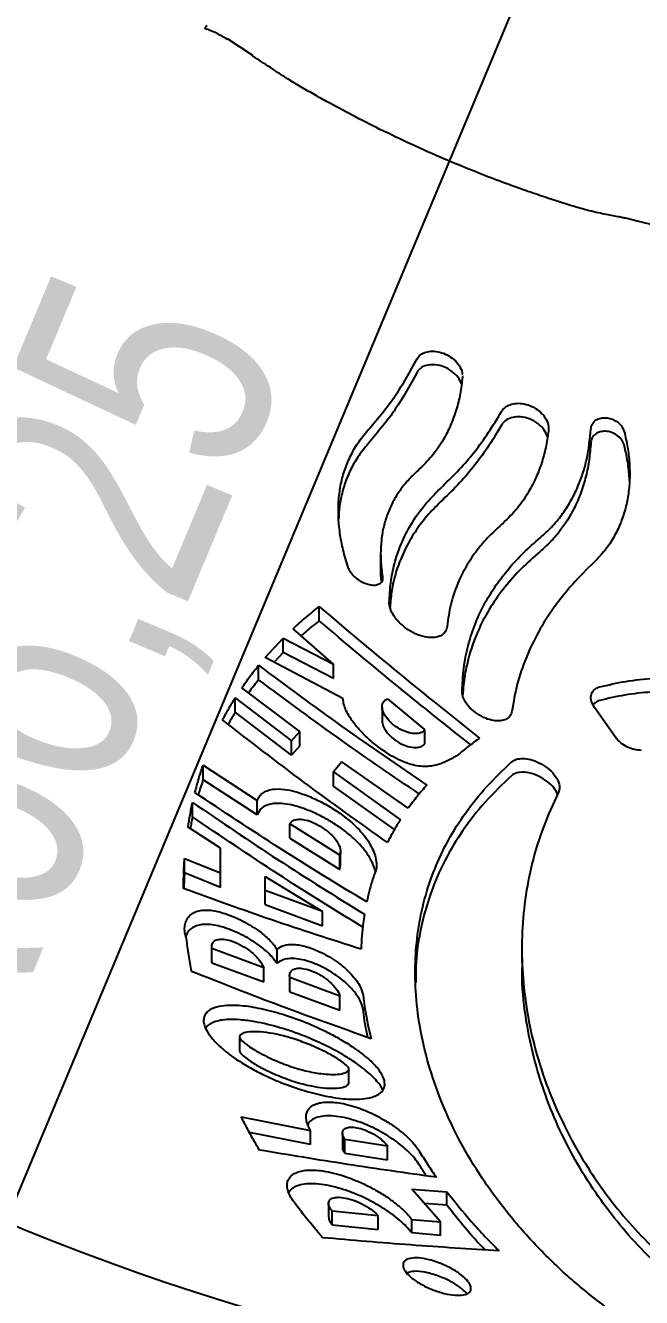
# Model space of a CAD drawing. Header units: millimetres. Extents: x 8 to 862, y 8 to 585.
# Drawn here: x 726.32 to 734.89, y 535.76 to 553.46 of the extents above; entities that cross this region are included whole.
import ezdxf

# ---------------------------------------------------------------- set-up
doc = ezdxf.new("R2010")
doc.units = ezdxf.units.MM
doc.layers.add('DIMENSIONS', color=2, linetype='Continuous')
doc.layers.add('OUTLINE', color=7, linetype='Continuous', lineweight=25)
doc.styles.add('SLDTEXTSTYLE0', font='TXT', dxfattribs={"width": 0.75})
doc.dimstyles.new('SLDDIMSTYLE9', dxfattribs={"dimtxt": 3.5, "dimasz": 2, "dimexe": 0, "dimexo": 0.0625, "dimgap": 0.875, "dimtad": 1, "dimrnd": 1e-09, "dimzin": 12, "dimdsep": 46, "dimtxsty": 'SLDTEXTSTYLE0', "dimsah": 1, "dimcen": 0, "dimadec": 0, "dimazin": 3, "dimtfac": 1, "dimtofl": 0, "dimtmove": 0, "dimatfit": 3, "dimfxl": 0, "dimfrac": 2, "dimtolj": 1, "dimtzin": 12, "dimarcsym": 0})

# ---------------------------------------------------------------- blocks, each defined once
blk = doc.blocks.new('_D_91')
at = {"layer": 'DIMENSIONS'}
blk.add_line((713.624, 507.081), (739.166, 568.209), dxfattribs=at)
blk.add_solid([(713.624, 507.081), (714.856, 508.733), (713.934, 509.119)], dxfattribs=at)
at = {"layer": 'DIMENSIONS', "insert": (722.421, 539.794), "char_height": 3.5, "attachment_point": 1, "rotation": 67.3225, "style": 'SLDTEXTSTYLE0'}
blk.add_mtext('R66,25', dxfattribs=at)

msp = doc.modelspace()

# ---------------------------------------------------------------- linework, layer by layer
at = {"layer": 'OUTLINE'}
for p, q in [((729.48172, 553.04439), (729.1265, 553.27728)), ((732.39626, 548.58695), (732.3974, 548.56856)), ((731.25896, 546.1126), (731.25896, 545.91761)), ((730.40291, 545.17942), (730.40291, 545.37732)), ((729.6532, 544.66876), (729.90225, 544.93553)), ((729.90225, 544.93553), (730.60289, 544.57333)), ((729.90225, 544.73554), (729.90225, 544.93553)), ((730.60289, 544.57333), (730.03933, 545.06728)), ((729.90225, 544.73554), (729.77845, 544.60245)), ((730.60289, 544.3757), (729.90225, 544.73554)), ((729.56101, 544.35779), (729.56101, 544.55907)), ((730.73445, 544.09633), (729.6532, 544.66876)), ((730.60289, 544.3757), (730.60289, 544.57333)), ((730.13306, 543.64026), (729.32557, 544.24364)), ((729.23627, 544.10733), (730.0171, 543.50984)), ((729.23627, 543.90505), (729.23627, 544.10733)), ((731.35396, 544.09251), (731.87506, 543.6622)), ((730.0171, 543.31033), (729.23627, 543.90505)), ((731.27805, 543.9837), (731.27805, 543.78797)), ((734.52433, 543.56262), (734.23586, 543.97025)), ((730.0171, 543.50984), (730.13306, 543.64026)), ((730.0171, 543.31033), (730.0171, 543.50984)), ((730.13306, 543.44106), (730.13306, 543.64026)), ((731.87506, 543.46822), (731.87506, 543.6622)), ((730.13306, 543.44106), (730.0171, 543.31033)), ((728.78864, 543.17051), (729.54236, 542.67947)), ((728.78864, 542.96763), (728.78864, 543.17051)), ((730.71785, 543.21794), (730.60289, 543.07613)), ((731.64395, 542.57311), (730.71785, 543.21794)), ((729.54236, 542.47917), (728.78864, 542.96763)), ((730.60289, 543.07613), (731.5342, 542.41099)), ((730.60289, 542.87853), (730.60289, 543.07613)), ((731.45185, 542.27476), (730.60289, 542.87853)), ((728.64229, 542.44854), (728.64229, 542.65112)), ((729.54236, 542.47917), (729.54236, 542.67947)), ((729.03199, 542.01261), (728.57818, 542.3081)), ((730.69013, 541.91607), (729.99429, 542.35282)), ((729.99429, 542.15402), (729.99429, 542.35282)), ((729.99429, 542.15402), (730.69013, 541.7194)), ((729.03199, 541.66966), (729.03199, 542.01261)), ((730.69013, 541.7194), (730.69013, 541.91607)), ((730.70132, 541.77199), (730.70132, 541.96989)), ((728.53007, 541.87264), (729.03199, 541.66966)), ((728.53007, 541.67107), (728.53007, 541.87264)), ((730.69013, 541.7194), (730.69879, 541.77211)), ((729.03199, 541.46949), (728.53007, 541.67107)), ((729.03199, 541.46949), (729.03199, 541.66966)), ((729.6532, 541.42751), (729.6532, 541.61898)), ((729.6532, 541.61898), (730.45066, 541.13159)), ((730.45066, 541.13159), (729.6532, 541.42751)), ((729.6532, 541.22901), (729.6532, 541.42751)), ((729.6532, 541.22901), (730.45066, 540.93518)), ((730.45066, 540.93518), (730.45066, 541.13159)), ((728.907, 540.64194), (728.907, 540.44436)), ((728.90928, 540.41992), (728.90928, 540.6184)), ((729.63247, 540.35053), (728.90928, 540.6184)), ((729.81754, 540.40846), (729.81754, 540.60536)), ((733.22392, 540.61282), (733.22392, 540.4224)), ((728.90884, 540.44437), (728.90928, 540.41992)), ((728.90928, 540.41992), (729.63247, 540.15375)), ((729.63247, 540.15375), (729.63247, 540.35053)), ((729.99096, 540.24056), (729.99096, 540.04478)), ((729.99429, 540.01655), (729.99429, 540.21248)), ((730.69013, 539.95647), (729.99429, 540.21248)), ((729.99429, 540.01655), (730.69013, 539.76211)), ((730.69013, 539.76211), (730.69013, 539.95647)), ((729.29406, 539.38785), (729.29406, 539.19255)), ((730.81695, 538.74833), (730.81695, 538.94118)), ((729.31853, 538.2752), (730.28495, 538.08361)), ((730.28495, 537.89211), (729.43227, 538.06001)), ((730.28495, 537.89211), (730.28495, 538.08361)), ((730.72678, 538.04763), (730.72678, 537.85703)), ((730.76033, 537.77008), (730.76033, 537.96086)), ((731.35396, 537.86784), (730.76033, 537.96086)), ((731.35396, 537.67787), (731.35396, 537.86784)), ((730.76033, 537.77008), (731.35396, 537.67787)), ((731.69353, 537.26992), (732.18076, 537.23415)), ((732.09088, 536.81281), (731.69353, 537.26992)), ((732.18076, 537.0461), (732.18076, 537.23415)), ((730.53425, 537.07078), (730.53425, 536.88114)), ((730.58586, 536.7743), (730.58586, 536.96329)), ((731.22436, 536.89804), (730.58586, 536.96329)), ((732.18076, 537.0461), (731.86847, 537.06867)), ((730.58586, 536.7743), (731.22436, 536.70966)), ((731.22436, 536.70966), (731.22436, 536.89804)), ((731.69353, 536.8477), (732.09088, 536.81281)), ((731.69353, 536.65979), (731.69353, 536.8477)), ((732.09088, 536.62532), (732.09088, 536.81281)), ((732.09088, 536.62532), (731.69353, 536.65979))]:
    msp.add_line(p, q, dxfattribs=at)
for radius, start, end in [(40.67122, 180, 0), (34.01882, 180.168424, 359.831576), (36.55, 225, 315)]:
    msp.add_arc((739.16604, 568.20876), radius, start, end, dxfattribs=at)
for points, knots in [([(728.84167, 553.46403), (728.84052, 553.46238), (728.83915, 553.46042), (728.81253, 553.42241), (728.80832, 553.4164)], [0, 0, 0, 0, 0.841884152, 1, 1, 1, 1]), ([(729.12557, 553.26926), (729.07649, 553.2996), (728.98092, 553.35868), (728.86689, 553.40047), (728.8114, 553.4208)], [0, 0, 0, 0, 0.51347574, 1, 1, 1, 1]), ([(734.67292, 550.77856), (734.6543, 550.7829), (734.61916, 550.79109), (734.5437, 550.80471), (734.4544, 550.82102), (734.34948, 550.84189), (734.22912, 550.86891), (734.07481, 550.90793), (733.87916, 550.96454), (733.6506, 551.03827), (733.40232, 551.12106), (733.08081, 551.23406), (732.67895, 551.38469), (732.20965, 551.57566), (731.74458, 551.78052), (731.3116, 551.98551), (730.91959, 552.18337), (730.6045, 552.35141), (730.3571, 552.48902), (730.15922, 552.60175), (729.99023, 552.7051), (729.84611, 552.79734), (729.71926, 552.88054), (729.59508, 552.96275), (729.51783, 553.01262), (729.4778, 553.03846)], [0, 0, 0, 0, 0.03444706, 0.06499185, 0.09224233, 0.11701927, 0.14037463, 0.16351277, 0.19772415, 0.23582528, 0.27700386, 0.32119062, 0.39668929, 0.47957369, 0.56039359, 0.63668302, 0.70584951, 0.7679125, 0.80535175, 0.83992551, 0.87485643, 0.90281907, 0.93284342, 0.96520101, 1, 1, 1, 1]), ([(735.2741, 550.64299), (735.11899, 550.6729), (734.91608, 550.71203), (734.71774, 550.76951), (734.67101, 550.78305)], [0, 0, 0, 0, 0.76439376, 1, 1, 1, 1]), ([(731.09999, 547.85218), (731.22445, 547.99969), (731.47449, 548.29602), (731.66925, 548.64837), (731.76706, 548.82532)], [0, 0, 0, 0, 0.49778849, 1, 1, 1, 1]), ([(731.76706, 548.82532), (731.78121, 548.84568), (731.80954, 548.88643), (731.88698, 548.92255), (731.98025, 548.9347), (732.0832, 548.9209), (732.18724, 548.88136), (732.2837, 548.8165), (732.35764, 548.73041), (732.39345, 548.65604), (732.39473, 548.61572), (732.39497, 548.60794)], [0, 0, 0, 0, 0.11179384, 0.22368696, 0.33396703, 0.44639655, 0.56485695, 0.6916649, 0.82676121, 0.96655889, 1, 1, 1, 1]), ([(731.76706, 548.63731), (731.67015, 548.46135), (731.47549, 548.10793), (731.22551, 547.8101), (731.09999, 547.66055)], [0, 0, 0, 0, 0.49785655, 1, 1, 1, 1]), ([(732.38439, 548.47562), (732.37033, 548.50634), (732.34132, 548.56974), (732.25369, 548.65326), (732.14301, 548.71534), (732.02365, 548.74555), (731.91527, 548.74242), (731.8302, 548.71091), (731.78579, 548.67047), (731.77049, 548.64339), (731.76706, 548.63731)], [0, 0, 0, 0, 0.1416325, 0.29230874, 0.44359724, 0.58773754, 0.72112652, 0.84539029, 0.96528104, 1, 1, 1, 1]), ([(732.3974, 548.56856), (732.38821, 548.49122), (732.36985, 548.33653), (732.31363, 548.11248), (732.23521, 547.89673), (732.12437, 547.67928), (731.97832, 547.46475), (731.84659, 547.3367), (731.78032, 547.27228)], [0, 0, 0, 0, 0.15306056, 0.30610712, 0.46315547, 0.62018682, 0.80894341, 1, 1, 1, 1]), ([(732.94029, 548.09079), (732.95691, 548.11303), (732.99016, 548.15755), (733.07608, 548.19718), (733.17694, 548.21024), (733.28514, 548.19505), (733.39193, 548.1525), (733.48877, 548.08315), (733.56283, 547.99071), (733.59865, 547.89721), (733.59658, 547.84027), (733.59579, 547.81851)], [0, 0, 0, 0, 0.10762439, 0.21538348, 0.32050711, 0.4262014, 0.53682568, 0.65549493, 0.78314741, 0.91713008, 1, 1, 1, 1]), ([(732.12407, 547.05459), (732.20159, 547.12936), (732.35662, 547.27891), (732.56833, 547.52991), (732.76562, 547.79835), (732.88207, 547.99331), (732.94029, 548.09079)], [0, 0, 0, 0, 0.24832453, 0.49665268, 0.74832351, 1, 1, 1, 1]), ([(733.58234, 547.74019), (733.56895, 547.77197), (733.54053, 547.8394), (733.45012, 547.92768), (733.33392, 547.99242), (733.20936, 548.02125), (733.09674, 548.01457), (733.00719, 547.97866), (732.96052, 547.93545), (732.9435, 547.90757), (732.94029, 547.90231)], [0, 0, 0, 0, 0.139293858, 0.29552486, 0.449669678, 0.593783968, 0.725971174, 0.849975269, 0.971701158, 1, 1, 1, 1]), ([(734.18381, 547.84703), (734.18762, 547.86915), (734.19525, 547.91346), (734.24041, 547.96659), (734.30341, 547.99866), (734.37546, 548.00839), (734.44947, 547.99824), (734.52161, 547.96928), (734.58563, 547.9221), (734.62944, 547.86664), (734.64294, 547.82738), (734.64846, 547.81136)], [0, 0, 0, 0, 0.1213886, 0.24312501, 0.35566132, 0.4599727, 0.56363081, 0.67198929, 0.78831923, 0.9136301, 1, 1, 1, 1]), ([(730.80607, 545.92342), (730.78179, 546.0039), (730.73323, 546.16486), (730.68883, 546.40392), (730.66731, 546.63955), (730.67204, 546.86777), (730.70281, 547.08499), (730.75936, 547.29259), (730.84383, 547.49045), (730.95473, 547.67959), (731.05133, 547.79438), (731.09999, 547.85218)], [0, 0, 0, 0, 0.10907628, 0.21814619, 0.33022439, 0.44229891, 0.55145096, 0.6606008, 0.77318977, 0.88577697, 1, 1, 1, 1]), ([(732.94029, 547.90231), (732.88285, 547.806), (732.76798, 547.61339), (732.57193, 547.34531), (732.35966, 547.0922), (732.2026, 546.9401), (732.12407, 546.86405)], [0, 0, 0, 0, 0.24837575, 0.496743531, 0.748373381, 1, 1, 1, 1]), ([(733.59579, 547.81851), (733.58416, 547.7414), (733.56089, 547.5872), (733.49825, 547.3639), (733.41405, 547.1487), (733.29738, 546.9307), (733.14516, 546.71446), (733.00899, 546.58454), (732.94048, 546.51917)], [0, 0, 0, 0, 0.15247206, 0.30493381, 0.46136269, 0.61777896, 0.80770423, 1, 1, 1, 1]), ([(733.47759, 546.33254), (733.53249, 546.38179), (733.64231, 546.4803), (733.78343, 546.65194), (733.906, 546.83988), (734.03188, 547.09524), (734.14172, 547.42784), (734.16969, 547.7064), (734.18381, 547.84703)], [0, 0, 0, 0, 0.12959454, 0.25920099, 0.39303565, 0.52688477, 0.76113369, 1, 1, 1, 1]), ([(734.64846, 547.62176), (734.6388, 547.64696), (734.61949, 547.69738), (734.55538, 547.76034), (734.47555, 547.8031), (734.39089, 547.82023), (734.31456, 547.81283), (734.25296, 547.78521), (734.20857, 547.74159), (734.1879, 547.69642), (734.18479, 547.66686), (734.18381, 547.65753)], [0, 0, 0, 0, 0.13506485, 0.27026453, 0.40079974, 0.52128876, 0.63141457, 0.73517325, 0.83852238, 0.94904928, 1, 1, 1, 1]), ([(734.64846, 547.81136), (734.66519, 547.74006), (734.69866, 547.59747), (734.72318, 547.37976), (734.72799, 547.16347), (734.71005, 546.95096), (734.66971, 546.74665), (734.60664, 546.54971), (734.51834, 546.3619), (734.39799, 546.17094), (734.28934, 546.05783), (734.22954, 545.99558)], [0, 0, 0, 0, 0.10633393, 0.21266078, 0.32185211, 0.43103285, 0.53749779, 0.6439492, 0.75439172, 0.86482044, 1, 1, 1, 1]), ([(731.09999, 547.66055), (731.05474, 547.6068), (730.96426, 547.49929), (730.85669, 547.32127), (730.77089, 547.13073), (730.71195, 546.92861), (730.67976, 546.75143), (730.67633, 546.63977), (730.67512, 546.60042)], [0, 0, 0, 0, 0.17846891, 0.35694, 0.54067313, 0.72440641, 0.90286188, 1, 1, 1, 1]), ([(734.18381, 547.65753), (734.1774, 547.57794), (734.16459, 547.41875), (734.11757, 547.18582), (734.04867, 546.95949), (733.93585, 546.69756), (733.79146, 546.46882), (733.62417, 546.2739), (733.52645, 546.18681), (733.47759, 546.14327)], [0, 0, 0, 0, 0.13474197, 0.26947454, 0.4076789, 0.5458671, 0.77019239, 0.88509842, 1, 1, 1, 1]), ([(734.72152, 547.13285), (734.71692, 547.20837), (734.70704, 547.37079), (734.66887, 547.53429), (734.64846, 547.62176)], [0, 0, 0, 0, 0.46496397, 1, 1, 1, 1]), ([(731.78032, 547.27228), (731.73372, 547.22834), (731.6405, 547.14045), (731.52411, 546.99328), (731.42639, 546.8346), (731.35079, 546.66549), (731.29762, 546.48874), (731.26569, 546.30398), (731.25555, 546.11014), (731.26435, 545.93951), (731.27967, 545.83386), (731.28504, 545.79681)], [0, 0, 0, 0, 0.11533581, 0.23067007, 0.34938663, 0.46810608, 0.5834367, 0.69877138, 0.81735978, 0.93595162, 1, 1, 1, 1]), ([(731.37864, 545.43299), (731.38349, 545.5255), (731.3932, 545.7105), (731.44804, 545.97795), (731.53394, 546.23641), (731.66687, 546.50725), (731.85397, 546.78523), (732.03367, 546.96443), (732.12407, 547.05459)], [0, 0, 0, 0, 0.14851298, 0.29702133, 0.44986605, 0.60270991, 0.80012354, 1, 1, 1, 1]), ([(732.12407, 546.86405), (732.05593, 546.79723), (731.91965, 546.66359), (731.75048, 546.44298), (731.60889, 546.20688), (731.49057, 545.92934), (731.41118, 545.65179), (731.39702, 545.45003), (731.39145, 545.37059)], [0, 0, 0, 0, 0.16011446, 0.32022623, 0.48500049, 0.64977223, 0.86211267, 1, 1, 1, 1]), ([(732.94048, 546.51917), (732.87447, 546.45826), (732.74247, 546.33644), (732.576, 546.13518), (732.43454, 545.91989), (732.31643, 545.67662), (732.22565, 545.40607), (732.19788, 545.20468), (732.18393, 545.10348)], [0, 0, 0, 0, 0.1544257, 0.30885034, 0.46778061, 0.62670997, 0.81241238, 1, 1, 1, 1]), ([(732.39365, 544.19073), (732.3985, 544.29989), (732.40822, 544.51822), (732.47121, 544.8362), (732.57162, 545.14541), (732.70563, 545.42692), (732.86353, 545.67964), (733.0397, 545.90733), (733.24181, 546.12632), (733.39899, 546.2638), (733.47759, 546.33254)], [0, 0, 0, 0, 0.13294072, 0.265878, 0.40268298, 0.5394881, 0.65341977, 0.76735023, 0.8836745, 1, 1, 1, 1]), ([(733.47759, 546.14327), (733.38808, 546.06432), (733.20908, 545.90643), (732.9808, 545.64835), (732.78482, 545.37363), (732.63532, 545.09737), (732.52664, 544.82598), (732.45355, 544.56036), (732.41169, 544.33373), (732.405, 544.19268), (732.40284, 544.14703)], [0, 0, 0, 0, 0.14162822, 0.2832568, 0.42898792, 0.57471808, 0.69589646, 0.8170769, 0.94080729, 1, 1, 1, 1]), ([(734.22954, 545.99558), (734.12727, 545.89427), (733.92272, 545.69164), (733.66506, 545.36635), (733.44663, 545.02406), (733.27636, 544.66645), (733.15063, 544.29829), (733.10673, 544.04468), (733.0847, 543.91744)], [0, 0, 0, 0, 0.16484728, 0.32969492, 0.49932595, 0.66895747, 0.83389623, 1, 1, 1, 1]), ([(731.28504, 545.79681), (731.28594, 545.77844), (731.28775, 545.74167), (731.26071, 545.69974), (731.2149, 545.67477), (731.15429, 545.66824), (731.08234, 545.6803), (731.00198, 545.71264), (730.92012, 545.76611), (730.85173, 545.83461), (730.81779, 545.89028), (730.80779, 545.91856), (730.80607, 545.92342)], [0, 0, 0, 0, 0.09859113, 0.19741911, 0.29167462, 0.38559852, 0.485896, 0.59739858, 0.7217967, 0.85545745, 0.97518126, 1, 1, 1, 1]), ([(731.27132, 545.72532), (731.26783, 545.75182), (731.2592, 545.81725), (731.26069, 545.88017), (731.26157, 545.91761)], [0, 0, 0, 0, 0.4049729, 1, 1, 1, 1]), ([(730.03933, 545.06728), (730.06836, 545.09385), (730.12642, 545.147), (730.24593, 545.25108), (730.34022, 545.3269), (730.40291, 545.37732)], [0, 0, 0, 0, 0.25096062, 0.50191576, 1, 1, 1, 1]), ([(730.40291, 545.37732), (730.77093, 545.06581), (731.50724, 544.44256), (732.25955, 543.84525), (732.63584, 543.54648)], [0, 0, 0, 0, 0.49980994, 1, 1, 1, 1]), ([(732.18393, 545.10348), (732.17764, 545.07637), (732.16505, 545.02211), (732.10006, 544.96741), (732.00905, 544.94117), (731.89709, 544.94565), (731.77, 544.982), (731.63553, 545.05253), (731.50942, 545.15545), (731.41504, 545.27882), (731.38001, 545.37557), (731.37887, 545.42332), (731.37864, 545.43299)], [0, 0, 0, 0, 0.09387185, 0.18788464, 0.27953741, 0.37374853, 0.4761752, 0.5901962, 0.71524971, 0.8449518, 0.96859991, 1, 1, 1, 1]), ([(730.40291, 545.17942), (730.37114, 545.15395), (730.30761, 545.10302), (730.2234, 545.033), (730.17303, 544.98748), (730.15203, 544.9685)], [0, 0, 0, 0, 0.36832388, 0.73664457, 1, 1, 1, 1]), ([(732.51164, 543.45382), (732.17729, 543.71866), (731.46679, 544.28146), (730.77118, 544.86858), (730.40291, 545.17942)], [0, 0, 0, 0, 0.47057451, 1, 1, 1, 1]), ([(729.32557, 544.24364), (729.34418, 544.27058), (729.38142, 544.32446), (729.4586, 544.43029), (729.5201, 544.50763), (729.56101, 544.55907)], [0, 0, 0, 0, 0.25087071, 0.50173494, 1, 1, 1, 1]), ([(729.56101, 544.55907), (729.94513, 544.27329), (730.71379, 543.7014), (731.50419, 543.16146), (731.89961, 542.89135)], [0, 0, 0, 0, 0.49971777, 1, 1, 1, 1]), ([(734.30781, 544.25887), (734.42713, 544.28684), (734.66633, 544.3429), (735.05829, 544.38218), (735.47263, 544.39206), (735.90737, 544.37218), (736.35796, 544.33175), (736.81256, 544.27647), (737.35038, 544.20279), (737.97048, 544.11034), (738.66892, 543.99444), (739.30785, 543.87974), (739.88855, 543.77498), (740.41702, 543.69779), (740.94806, 543.65062), (741.49974, 543.64739), (742.06877, 543.70925), (742.64695, 543.83735), (743.23087, 544.02343), (743.60762, 544.19559), (743.80355, 544.28512)], [0, 0, 0, 0, 0.04379876, 0.08780073, 0.13167667, 0.17820807, 0.22489764, 0.27167226, 0.31831991, 0.38999939, 0.46178466, 0.53350208, 0.58858697, 0.64376845, 0.69881508, 0.75371591, 0.81396777, 0.87442405, 0.93469628, 1, 1, 1, 1]), ([(729.56101, 544.35779), (729.5403, 544.33188), (729.49887, 544.28006), (729.45141, 544.21877), (729.42596, 544.18271), (729.41945, 544.17349)], [0, 0, 0, 0, 0.426645981, 0.853289214, 1, 1, 1, 1]), ([(731.79534, 542.76936), (731.43542, 543.01437), (730.68025, 543.52846), (729.94555, 544.07285), (729.56101, 544.35779)], [0, 0, 0, 0, 0.47660127, 1, 1, 1, 1]), ([(734.23586, 543.97025), (734.21931, 543.99847), (734.18616, 544.05498), (734.18097, 544.1389), (734.21161, 544.20634), (734.26076, 544.24367), (734.29691, 544.25535), (734.30781, 544.25887)], [0, 0, 0, 0, 0.24000706, 0.48061192, 0.70505042, 0.91106359, 1, 1, 1, 1]), ([(743.80355, 544.09638), (743.62255, 544.01293), (743.25996, 543.84576), (742.69196, 543.65864), (742.11492, 543.52717), (741.53207, 543.4661), (740.95144, 543.46453), (740.34474, 543.51954), (739.70989, 543.61308), (739.04047, 543.72335), (738.36762, 543.8419), (737.69284, 543.95792), (737.0182, 544.06259), (736.41797, 544.13625), (735.89611, 544.18252), (735.45279, 544.20333), (735.03629, 544.1931), (734.64975, 544.15116), (734.42178, 544.097), (734.30781, 544.06993)], [0, 0, 0, 0, 0.06045271, 0.1211043, 0.18155397, 0.24113471, 0.30091807, 0.36061525, 0.42979488, 0.49936742, 0.56896532, 0.63831537, 0.70731473, 0.77611036, 0.82279252, 0.86954815, 0.91614033, 0.95807868, 1, 1, 1, 1]), ([(729.05882, 543.79881), (729.07276, 543.82505), (729.10062, 543.87753), (729.15868, 543.98094), (729.20527, 544.05683), (729.23627, 544.10733)], [0, 0, 0, 0, 0.25067542, 0.50134717, 1, 1, 1, 1]), ([(732.32996, 543.30792), (732.28074, 543.27825), (732.18252, 543.21907), (732.04082, 543.16819), (731.91455, 543.15045), (731.81529, 543.15091), (731.70841, 543.16944), (731.59146, 543.20716), (731.46888, 543.26432), (731.32725, 543.34786), (731.17787, 543.45662), (731.0357, 543.5842), (730.91672, 543.71362), (730.81537, 543.85248), (730.74713, 543.98545), (730.73786, 544.0665), (730.73445, 544.09633)], [0, 0, 0, 0, 0.10860748, 0.21671227, 0.26676272, 0.31672707, 0.36731323, 0.41794829, 0.47816761, 0.53849285, 0.62376848, 0.70909516, 0.78170446, 0.85420486, 0.9463429, 1, 1, 1, 1]), ([(731.87506, 543.6622), (731.86116, 543.64821), (731.83338, 543.62026), (731.76222, 543.60535), (731.67637, 543.61215), (731.57709, 543.64389), (731.47179, 543.70192), (731.37409, 543.78387), (731.30268, 543.87894), (731.27217, 543.96952), (731.28363, 544.03938), (731.31789, 544.07676), (731.34583, 544.08896), (731.35396, 544.09251)], [0, 0, 0, 0, 0.08262727, 0.16514965, 0.25059144, 0.34486501, 0.45001174, 0.56409764, 0.67984823, 0.78737271, 0.88153225, 0.96553469, 1, 1, 1, 1]), ([(733.0847, 543.91744), (733.07831, 543.89455), (733.06554, 543.84875), (733.00665, 543.80327), (732.9257, 543.78205), (732.82699, 543.78716), (732.71622, 543.81957), (732.60103, 543.88075), (732.49556, 543.96835), (732.41911, 544.07187), (732.39433, 544.14875), (732.39373, 544.18563), (732.39365, 544.19073)], [0, 0, 0, 0, 0.09579374, 0.19170371, 0.28565755, 0.38247346, 0.48731368, 0.60299068, 0.72844888, 0.85741117, 0.98031006, 1, 1, 1, 1]), ([(734.30781, 544.06993), (734.28346, 544.06142), (734.24451, 544.04781), (734.22442, 544.01908), (734.2169, 544.00831)], [0, 0, 0, 0, 0.62526114, 1, 1, 1, 1]), ([(729.23627, 543.90505), (729.2206, 543.87967), (729.18926, 543.8289), (729.15605, 543.77364), (729.13947, 543.74326), (729.13714, 543.73899)], [0, 0, 0, 0, 0.46223169, 0.92445988, 1, 1, 1, 1]), ([(731.35396, 542.09298), (730.96627, 542.36943), (730.19048, 542.92264), (729.43618, 543.50665), (729.05882, 543.79881)], [0, 0, 0, 0, 0.49973025, 1, 1, 1, 1]), ([(731.28122, 543.78802), (731.28098, 543.77533), (731.28032, 543.74053), (731.31145, 543.67309), (731.37156, 543.59243), (731.46245, 543.51322), (731.57484, 543.44875), (731.69237, 543.41274), (731.79194, 543.4128), (731.84971, 543.43794), (731.86931, 543.46135), (731.87506, 543.46822)], [0, 0, 0, 0, 0.06199624, 0.16996999, 0.28955808, 0.42258642, 0.56539754, 0.70790614, 0.83839132, 0.95256665, 1, 1, 1, 1]), ([(732.63584, 543.54648), (732.60915, 543.527), (732.55577, 543.48804), (732.45248, 543.4091), (732.37889, 543.34832), (732.32996, 543.30792)], [0, 0, 0, 0, 0.25103963, 0.50207603, 1, 1, 1, 1]), ([(734.88954, 543.37528), (734.85704, 543.37705), (734.79213, 543.38059), (734.69144, 543.41932), (734.59496, 543.47913), (734.54867, 543.53385), (734.52433, 543.56262)], [0, 0, 0, 0, 0.23560147, 0.47059155, 0.72158572, 1, 1, 1, 1]), ([(728.67502, 542.78874), (728.69212, 542.85315), (728.71777, 542.9498), (728.75697, 543.07649), (728.77808, 543.13917), (728.78864, 543.17051)], [0, 0, 0, 0, 0.49985022, 0.74990403, 1, 1, 1, 1]), ([(737.83696, 534.22499), (737.64348, 534.25714), (737.23474, 534.32505), (736.6375, 534.48772), (736.04649, 534.69475), (735.46957, 534.95129), (734.91533, 535.26086), (734.39018, 535.61967), (733.89455, 536.02106), (733.43545, 536.45958), (733.01914, 536.93335), (732.66147, 537.42181), (732.36135, 537.92255), (732.11946, 538.43213), (731.93516, 538.94664), (731.80927, 539.45963), (731.74361, 539.95297), (731.73341, 540.42361), (731.77316, 540.87071), (731.86268, 541.3059), (732.0023, 541.72603), (732.19219, 542.12849), (732.4345, 542.51078), (732.72424, 542.87509), (732.9615, 543.10103), (733.08004, 543.21391)], [0, 0, 0, 0, 0.03417366, 0.0721956, 0.11032652, 0.14836996, 0.19038397, 0.23250723, 0.2745556, 0.32132551, 0.36826258, 0.4152294, 0.46203975, 0.5094295, 0.55694903, 0.60447482, 0.65187315, 0.69535751, 0.73899697, 0.78268037, 0.82630278, 0.86977262, 0.91316578, 0.9566163, 1, 1, 1, 1]), ([(733.08004, 543.21391), (733.10134, 543.22807), (733.14389, 543.25637), (733.23935, 543.2661), (733.34831, 543.25042), (733.46701, 543.20598), (733.58344, 543.13339), (733.68102, 543.03781), (733.74066, 542.93301), (733.75319, 542.84739), (733.73758, 542.806), (733.73217, 542.79166)], [0, 0, 0, 0, 0.10213445, 0.20411452, 0.31005539, 0.42513841, 0.54998631, 0.68144371, 0.81244491, 0.93501259, 1, 1, 1, 1]), ([(728.78864, 542.96763), (728.77814, 542.93628), (728.75715, 542.87359), (728.73481, 542.80371), (728.72416, 542.76465), (728.72227, 542.75771)], [0, 0, 0, 0, 0.451252939, 0.902495277, 1, 1, 1, 1]), ([(733.08004, 543.02286), (732.95335, 542.90145), (732.69995, 542.65863), (732.39286, 542.26193), (732.14002, 541.8403), (731.94533, 541.38997), (731.81466, 540.91568), (731.74649, 540.49805), (731.74741, 540.23554), (731.74773, 540.14322)], [0, 0, 0, 0, 0.14871829, 0.29744848, 0.45012186, 0.60280261, 0.75902296, 0.9152484, 1, 1, 1, 1]), ([(733.72209, 542.76832), (733.70651, 542.79669), (733.67268, 542.85832), (733.57911, 542.94617), (733.45828, 543.02103), (733.32429, 543.06717), (733.20179, 543.07597), (733.12144, 543.0548), (733.08986, 543.03043), (733.08004, 543.02286)], [0, 0, 0, 0, 0.1353013, 0.29385908, 0.46186088, 0.63064467, 0.79005226, 0.93475908, 1, 1, 1, 1]), ([(731.06536, 541.26634), (730.66154, 541.51186), (729.85345, 542.00318), (729.06797, 542.52679), (728.67502, 542.78874)], [0, 0, 0, 0, 0.49972651, 1, 1, 1, 1]), ([(729.54236, 542.67947), (729.55144, 542.69917), (729.56958, 542.73857), (729.61619, 542.78445), (729.67765, 542.81716), (729.77552, 542.84156), (729.90746, 542.83861), (730.0656, 542.80548), (730.2254, 542.75318), (730.39939, 542.67682), (730.58294, 542.57501), (730.75831, 542.45549), (730.90176, 542.33417), (731.00951, 542.21867), (731.08655, 542.11521), (731.14495, 542.0111), (731.18509, 541.90791), (731.20381, 541.80899), (731.20144, 541.71923), (731.17978, 541.67092), (731.16952, 541.64803)], [0, 0, 0, 0, 0.04037145, 0.08071041, 0.12118849, 0.16167833, 0.23967897, 0.29821388, 0.35682589, 0.43015963, 0.50351316, 0.57729641, 0.65093324, 0.70089574, 0.75084927, 0.80075678, 0.85066808, 0.90217927, 0.95364099, 1, 1, 1, 1]), ([(731.89961, 542.89135), (731.87674, 542.86537), (731.83099, 542.81341), (731.74398, 542.70811), (731.68389, 542.62702), (731.64395, 542.57311)], [0, 0, 0, 0, 0.25107695, 0.50214063, 1, 1, 1, 1]), ([(733.73217, 542.79166), (733.65835, 542.63082), (733.51048, 542.30861), (733.36077, 541.80995), (733.26184, 541.30229), (733.21802, 540.78716), (733.22695, 540.26474), (733.28922, 539.73589), (733.40616, 539.20289), (733.57911, 538.67033), (733.80938, 538.14237), (734.07628, 537.66339), (734.36643, 537.23243), (734.6682, 536.85021), (735.01045, 536.48319), (735.39401, 536.13866), (735.8211, 535.82263), (736.2921, 535.53888), (736.77121, 535.31041), (737.24678, 535.13484), (737.70656, 535.00483), (738.18732, 534.90864), (738.68457, 534.85129), (739.19016, 534.83295), (739.67806, 534.85362), (740.14041, 534.90979), (740.57385, 534.99379), (741.03357, 535.11711), (741.50869, 535.28864), (741.98731, 535.51252), (742.43519, 535.77313), (742.84908, 536.06898), (743.22859, 536.39607), (743.56839, 536.74343), (743.88749, 537.12724), (744.18082, 537.54412), (744.44284, 537.99164), (744.65986, 538.44608), (744.83317, 538.90403), (744.97694, 539.40778), (745.07754, 539.95598), (745.11898, 540.54557), (745.09352, 541.1289), (745.00895, 541.64371), (744.89062, 542.09164), (744.79305, 542.34642), (744.74427, 542.47381)], [0, 0, 0, 0, 0.02757417, 0.05523959, 0.08294522, 0.11062815, 0.13821734, 0.16607818, 0.19404415, 0.22202964, 0.24996452, 0.27779909, 0.29912441, 0.32050447, 0.3418646, 0.36316281, 0.38431689, 0.40551546, 0.42663873, 0.44323561, 0.4598747, 0.47645529, 0.49314355, 0.50989638, 0.52658122, 0.54152704, 0.55651954, 0.57147477, 0.59094596, 0.61049012, 0.62998868, 0.6504409, 0.67096414, 0.69151207, 0.71199802, 0.73603874, 0.76015377, 0.78430998, 0.80845504, 0.83252112, 0.86357505, 0.89471154, 0.92584735, 0.95690071, 0.97845063, 1, 1, 1, 1]), ([(728.57818, 542.3081), (728.58752, 542.36578), (728.60152, 542.45231), (728.62387, 542.56629), (728.63615, 542.62284), (728.64229, 542.65112)], [0, 0, 0, 0, 0.49989489, 0.74993509, 1, 1, 1, 1]), ([(728.64229, 542.65112), (729.03487, 542.3837), (729.82046, 541.84856), (730.62861, 541.34565), (731.0329, 541.09407)], [0, 0, 0, 0, 0.49972719, 1, 1, 1, 1]), ([(731.18653, 541.69401), (731.17761, 541.72362), (731.15857, 541.7868), (731.10606, 541.88758), (731.03438, 541.99255), (730.94385, 542.0948), (730.82889, 542.20121), (730.68949, 542.3075), (730.52762, 542.40976), (730.35913, 542.49767), (730.19724, 542.56486), (730.04699, 542.61114), (729.92125, 542.63525), (729.81378, 542.64091), (729.72467, 542.63154), (729.64959, 542.60496), (729.58174, 542.55801), (729.5568, 542.50808), (729.54236, 542.47917)], [0, 0, 0, 0, 0.05163942, 0.11022753, 0.16879825, 0.22774873, 0.28675763, 0.36357035, 0.44046153, 0.51873028, 0.59697129, 0.66223487, 0.72741716, 0.77795433, 0.82844001, 0.87928945, 0.93013012, 1, 1, 1, 1]), ([(728.64229, 542.44854), (728.63609, 542.42032), (728.62437, 542.36701), (728.61432, 542.31305), (728.60958, 542.28765)], [0, 0, 0, 0, 0.52924038, 1, 1, 1, 1]), ([(731.00896, 540.914), (730.61321, 541.15917), (729.81324, 541.65476), (729.03535, 542.18208), (728.64229, 542.44854)], [0, 0, 0, 0, 0.49471617, 1, 1, 1, 1]), ([(729.99429, 542.35282), (730.00647, 542.36905), (730.03079, 542.40148), (730.10349, 542.41991), (730.1963, 542.41435), (730.30963, 542.38044), (730.43581, 542.31574), (730.55854, 542.22259), (730.65427, 542.11343), (730.70297, 542.00963), (730.70334, 541.94631), (730.6921, 541.92057), (730.69013, 541.91607)], [0, 0, 0, 0, 0.0901051, 0.18004197, 0.27426677, 0.37993383, 0.4988454, 0.62781285, 0.75737515, 0.87589238, 0.9782729, 1, 1, 1, 1]), ([(731.5342, 542.41099), (731.51787, 542.38494), (731.48522, 542.33284), (731.4236, 542.22745), (731.38178, 542.14671), (731.35396, 542.09298)], [0, 0, 0, 0, 0.25072692, 0.50144812, 1, 1, 1, 1]), ([(728.51606, 541.4541), (728.5166, 541.52435), (728.5174, 541.62974), (728.52338, 541.76891), (728.52784, 541.83806), (728.53007, 541.87264)], [0, 0, 0, 0, 0.49986687, 0.74991586, 1, 1, 1, 1]), ([(728.53007, 541.67107), (728.52778, 541.63659), (728.52296, 541.56424), (728.52062, 541.49117), (728.51939, 541.45291)], [0, 0, 0, 0, 0.47655744, 1, 1, 1, 1]), ([(731.16952, 541.64803), (731.15936, 541.61674), (731.13394, 541.53853), (731.09827, 541.41158), (731.07633, 541.31476), (731.06536, 541.26634)], [0, 0, 0, 0, 0.249973916, 0.624875587, 1, 1, 1, 1]), ([(730.98559, 540.6096), (730.56985, 540.74237), (729.73805, 541.008), (728.9235, 541.30536), (728.51606, 541.4541)], [0, 0, 0, 0, 0.49980663, 1, 1, 1, 1]), ([(728.55785, 540.75273), (728.54889, 540.78261), (728.53096, 540.8424), (728.52948, 540.92326), (728.54552, 540.99513), (728.58046, 541.05731), (728.63506, 541.10692), (728.70772, 541.14049), (728.79538, 541.15545), (728.92074, 541.15228), (729.10487, 541.10757), (729.30014, 541.02444), (729.46315, 540.93264), (729.5975, 540.84139), (729.72852, 540.7306), (729.78996, 540.64417), (729.81754, 540.60536)], [0, 0, 0, 0, 0.05943791, 0.11891791, 0.17818314, 0.2374461, 0.30016047, 0.36283852, 0.42151369, 0.4801799, 0.58720344, 0.71101256, 0.7745469, 0.83799878, 0.92726312, 1, 1, 1, 1]), ([(731.0329, 541.09407), (731.02682, 541.05434), (731.0116, 540.95497), (730.99447, 540.79377), (730.98855, 540.67101), (730.98559, 540.6096)], [0, 0, 0, 0, 0.2497727, 0.62473415, 1, 1, 1, 1]), ([(729.81754, 540.40846), (729.78397, 540.45434), (729.71706, 540.54575), (729.57654, 540.65916), (729.44096, 540.74808), (729.31161, 540.818), (729.18021, 540.87637), (729.0556, 540.91928), (728.94171, 540.94612), (728.84066, 540.95688), (728.7507, 540.95028), (728.65187, 540.92087), (728.58089, 540.86623), (728.55628, 540.80807), (728.54841, 540.78947)], [0, 0, 0, 0, 0.1042931, 0.20781768, 0.28703655, 0.3663523, 0.44768049, 0.52897789, 0.5983355, 0.66760596, 0.73721259, 0.8068422, 0.93820149, 1, 1, 1, 1]), ([(728.62581, 540.30046), (728.61257, 540.37607), (728.5927, 540.4895), (728.57144, 540.64011), (728.56238, 540.71519), (728.55785, 540.75273)], [0, 0, 0, 0, 0.4998638, 0.74991331, 1, 1, 1, 1]), ([(728.90928, 540.6184), (728.90833, 540.64043), (728.90641, 540.6845), (728.94449, 540.72845), (729.00884, 540.7503), (729.099, 540.74736), (729.21232, 540.71662), (729.3426, 540.65469), (729.4719, 540.56415), (729.58139, 540.45573), (729.61594, 540.38456), (729.63247, 540.35053)], [0, 0, 0, 0, 0.091524738, 0.183086053, 0.274626821, 0.372962562, 0.483275797, 0.607543547, 0.742158106, 0.876691604, 1, 1, 1, 1]), ([(729.81754, 540.60536), (729.84612, 540.62736), (729.90321, 540.6713), (730.05039, 540.68099), (730.2305, 540.6485), (730.404, 540.58054), (730.54873, 540.50177), (730.65869, 540.4295), (730.76121, 540.34816), (730.85129, 540.26153), (730.92374, 540.17337), (730.98814, 540.07229), (731.00422, 540.00609), (731.01378, 539.96672)], [0, 0, 0, 0, 0.10941886, 0.21852949, 0.33561964, 0.46698855, 0.53905612, 0.61111714, 0.68508705, 0.75901497, 0.82857942, 0.89808635, 1, 1, 1, 1]), ([(731.01378, 539.77291), (731.00247, 539.81649), (730.97989, 539.9035), (730.87126, 540.04998), (730.71684, 540.19573), (730.55062, 540.30773), (730.40229, 540.38335), (730.28514, 540.43045), (730.17021, 540.46316), (730.06367, 540.47977), (729.97048, 540.47873), (729.88109, 540.46093), (729.8408, 540.42767), (729.81754, 540.40846)], [0, 0, 0, 0, 0.11235068, 0.22437193, 0.34506759, 0.47954067, 0.55236461, 0.62517555, 0.69862292, 0.77201941, 0.83979128, 0.9075047, 1, 1, 1, 1]), ([(729.99429, 540.21248), (729.99247, 540.23391), (729.98883, 540.27676), (730.02353, 540.32098), (730.08427, 540.34446), (730.17013, 540.34458), (730.278, 540.31877), (730.40137, 540.26421), (730.52518, 540.18269), (730.62636, 540.0852), (730.67659, 540.00609), (730.68737, 539.96657), (730.69013, 539.95647)], [0, 0, 0, 0, 0.08977654, 0.17959916, 0.26916161, 0.36446054, 0.47018403, 0.58810197, 0.71515186, 0.842545, 0.95972771, 1, 1, 1, 1]), ([(745.10167, 540.42243), (745.10331, 540.3527), (745.10912, 540.10714), (745.06147, 539.67867), (744.95901, 539.13897), (744.79525, 538.59686), (744.57286, 538.05765), (744.2888, 537.52633), (743.97834, 537.06218), (743.66105, 536.66564), (743.35396, 536.33575), (743.01242, 536.02233), (742.62986, 535.72622), (742.20248, 535.45309), (741.72876, 535.20779), (741.24968, 535.0136), (740.77587, 534.86834), (740.31841, 534.76497), (739.84476, 534.69484), (739.36007, 534.66201), (738.87196, 534.66586), (738.39997, 534.70534), (737.95083, 534.77775), (737.52737, 534.87684), (737.07151, 535.01781), (736.59566, 535.21099), (736.11391, 535.46187), (735.6646, 535.75152), (735.25114, 536.0788), (734.87442, 536.43945), (734.54127, 536.8194), (734.23419, 537.23319), (733.95802, 537.67755), (733.71836, 538.15141), (733.52707, 538.63082), (733.38177, 539.11245), (733.27621, 539.63899), (733.2213, 540.07699), (733.22993, 540.3509), (733.23218, 540.42236)], [0, 0, 0, 0, 0.01432758, 0.05045739, 0.08692641, 0.12355272, 0.16020087, 0.19676626, 0.23318392, 0.25788117, 0.28263981, 0.30737616, 0.33204283, 0.35778215, 0.38357855, 0.40928159, 0.42986947, 0.45051221, 0.47108306, 0.49175055, 0.51249517, 0.53316353, 0.55229183, 0.57147698, 0.59061828, 0.61680963, 0.6430997, 0.66933018, 0.69725535, 0.72527714, 0.75333279, 0.78130428, 0.81369765, 0.84619289, 0.87874142, 0.91127233, 0.94369596, 0.98531047, 1, 1, 1, 1]), ([(731.12675, 539.36303), (730.70611, 539.51219), (729.86456, 539.81061), (729.03882, 540.13714), (728.62581, 540.30046)], [0, 0, 0, 0, 0.49984243, 1, 1, 1, 1]), ([(729.99438, 540.04468), (729.99312, 540.03886), (729.99125, 540.03022), (729.99354, 540.01992), (729.99429, 540.01655)], [0, 0, 0, 0, 0.67317002, 1, 1, 1, 1]), ([(731.01378, 539.96672), (731.02763, 539.86682), (731.04842, 539.71689), (731.08968, 539.51509), (731.11439, 539.41373), (731.12675, 539.36303)], [0, 0, 0, 0, 0.49950247, 0.74968963, 1, 1, 1, 1]), ([(728.8178, 539.51597), (728.81011, 539.53801), (728.79472, 539.58211), (728.79347, 539.66014), (728.82839, 539.72733), (728.89822, 539.77621), (728.98954, 539.81026), (729.11656, 539.8287), (729.31065, 539.82627), (729.55767, 539.79145), (729.85992, 539.715), (730.17609, 539.60628), (730.45495, 539.48389), (730.68491, 539.3631), (730.84996, 539.26293), (730.9919, 539.16312), (731.12394, 539.05459), (731.23974, 538.93213), (731.31192, 538.80431), (731.32217, 538.69983), (731.28289, 538.62702), (731.21867, 538.57933), (731.12879, 538.5432), (731.00315, 538.52141), (730.81174, 538.51839), (730.56833, 538.54595), (730.27132, 538.61352), (729.96102, 538.71393), (729.68212, 538.83215), (729.44552, 538.95464), (729.27159, 539.0608), (729.12492, 539.16588), (728.99154, 539.2786), (728.87796, 539.39964), (728.83504, 539.48263), (728.8178, 539.51597)], [0, 0, 0, 0, 0.014088031, 0.028178916, 0.056098191, 0.075266809, 0.094470499, 0.124746812, 0.155083654, 0.202912701, 0.250802199, 0.300524587, 0.350199393, 0.379044626, 0.407855846, 0.429374297, 0.450854635, 0.480420893, 0.505312151, 0.530252009, 0.554568918, 0.573790691, 0.593048116, 0.623068114, 0.653146922, 0.699921087, 0.746754458, 0.795299353, 0.843808868, 0.874700546, 0.905553681, 0.927375644, 0.949161214, 0.979578235, 1, 1, 1, 1]), ([(731.28668, 538.65095), (731.28641, 538.65202), (731.27743, 538.68812), (731.21884, 538.75874), (731.13471, 538.84989), (731.03045, 538.94064), (730.89787, 539.0384), (730.7073, 539.15802), (730.47294, 539.28166), (730.17588, 539.41129), (729.85064, 539.52378), (729.55143, 539.59627), (729.3053, 539.62952), (729.13653, 539.6329), (729.0054, 539.61638), (728.91974, 539.58936), (728.85707, 539.55357), (728.83334, 539.52366), (728.82176, 539.50907)], [0, 0, 0, 0, 0.001622094, 0.05509475, 0.092266675, 0.130493016, 0.186856723, 0.244736341, 0.335735234, 0.429188925, 0.548602737, 0.671483641, 0.749538439, 0.829094747, 0.879182165, 0.93022846, 0.965948618, 1, 1, 1, 1]), ([(731.08045, 539.37976), (731.07334, 539.41072), (731.05463, 539.49219), (731.0335, 539.6232), (731.02036, 539.723), (731.01378, 539.77291)], [0, 0, 0, 0, 0.234522198, 0.617168286, 1, 1, 1, 1]), ([(729.29766, 539.37439), (729.29593, 539.37956), (729.29183, 539.39179), (729.3068, 539.41642), (729.35588, 539.4494), (729.47096, 539.46475), (729.62855, 539.45586), (729.81115, 539.42691), (730.01233, 539.37534), (730.20853, 539.30589), (730.38911, 539.22948), (730.55012, 539.15112), (730.68148, 539.07278), (730.76033, 539.01181), (730.79559, 538.98022), (730.81097, 538.96125), (730.8185, 538.94356), (730.8124, 538.91995), (730.77433, 538.8899), (730.69143, 538.8661), (730.56764, 538.86374), (730.40875, 538.87687), (730.21162, 538.91325), (729.97833, 538.98413), (729.77883, 539.06493), (729.61984, 539.14101), (729.51036, 539.2014), (729.42172, 539.25902), (729.35777, 539.30945), (729.31176, 539.34729), (729.30037, 539.36917), (729.29766, 539.37439)], [0, 0, 0, 0, 0.00608937, 0.01442835, 0.04293398, 0.09071246, 0.14463149, 0.19983399, 0.26019788, 0.32195851, 0.3674548, 0.41354928, 0.45928832, 0.48209542, 0.49057716, 0.49708266, 0.5035748, 0.51109057, 0.53275063, 0.57336662, 0.61640115, 0.66040029, 0.72645456, 0.79440995, 0.86129905, 0.89581557, 0.93027485, 0.95648538, 0.97523664, 0.99409405, 1, 1, 1, 1]), ([(729.29432, 539.19257), (729.29507, 539.18818), (729.29672, 539.17845), (729.31199, 539.15411), (729.37702, 539.09661), (729.48997, 539.01644), (729.64727, 538.93182), (729.83546, 538.84639), (730.05561, 538.76393), (730.27727, 538.70615), (730.46547, 538.67723), (730.62122, 538.66923), (730.73684, 538.68166), (730.79402, 538.71111), (730.8109, 538.73244), (730.81873, 538.7418), (730.81678, 538.74804), (730.8167, 538.74831)], [0, 0, 0, 0, 0.01111348, 0.02461125, 0.05343248, 0.14557343, 0.23477871, 0.3242458, 0.46655255, 0.60873397, 0.71084351, 0.81283961, 0.91455396, 0.96534493, 0.98460551, 0.99934718, 1, 1, 1, 1]), ([(730.28495, 538.08361), (730.27065, 538.1099), (730.24206, 538.1625), (730.22211, 538.23656), (730.2211, 538.30392), (730.23971, 538.36227), (730.27726, 538.40969), (730.3317, 538.44613), (730.40246, 538.47046), (730.48928, 538.48296), (730.59047, 538.4821), (730.70736, 538.46736), (730.83571, 538.43774), (730.97625, 538.39226), (731.12208, 538.33157), (731.27043, 538.25608), (731.41323, 538.16855), (731.54397, 538.07298), (731.65622, 537.97311), (731.74111, 537.88088), (731.77954, 537.82341), (731.79587, 537.79899)], [0, 0, 0, 0, 0.0470332, 0.094053, 0.14114272, 0.18823207, 0.23443848, 0.28065753, 0.32822689, 0.37581276, 0.4271739, 0.47855254, 0.53501089, 0.5914813, 0.65243273, 0.71338045, 0.77570822, 0.83800701, 0.89717917, 0.95631221, 1, 1, 1, 1]), ([(729.57156, 537.81414), (729.54925, 537.85228), (729.49346, 537.94764), (729.40834, 538.10122), (729.34847, 538.2172), (729.31853, 538.2752)], [0, 0, 0, 0, 0.24990675, 0.62488621, 1, 1, 1, 1]), ([(731.79587, 537.60963), (731.77618, 537.63856), (731.73679, 537.69644), (731.6545, 537.78436), (731.55875, 537.86989), (731.44862, 537.95337), (731.32627, 538.03253), (731.19069, 538.10732), (731.0474, 538.17309), (730.89827, 538.22798), (730.75123, 538.26743), (730.6124, 538.28937), (730.48851, 538.29168), (730.38585, 538.27568), (730.30838, 538.24111), (730.26138, 538.2041), (730.24846, 538.1742), (730.24477, 538.16567)], [0, 0, 0, 0, 0.06368797, 0.12740462, 0.19087332, 0.25436638, 0.32259078, 0.39083237, 0.46489495, 0.53895528, 0.61561183, 0.69223805, 0.76604455, 0.83980192, 0.90658486, 0.97333523, 1, 1, 1, 1]), ([(730.76033, 537.96086), (730.74815, 537.98213), (730.72376, 538.02471), (730.7263, 538.07797), (730.7584, 538.1154), (730.81864, 538.13405), (730.90379, 538.13195), (731.01015, 538.10641), (731.12846, 538.05634), (731.24131, 537.98604), (731.31688, 537.91867), (731.34529, 537.87973), (731.35396, 537.86784)], [0, 0, 0, 0, 0.09401858, 0.18815999, 0.28020045, 0.37433, 0.47531517, 0.58587396, 0.70540489, 0.82880481, 0.94775613, 1, 1, 1, 1]), ([(730.72983, 537.8569), (730.7289, 537.85299), (730.72421, 537.83334), (730.74006, 537.8012), (730.75696, 537.77525), (730.76033, 537.77008)], [0, 0, 0, 0, 0.16616715, 0.83385622, 1, 1, 1, 1]), ([(732.03444, 537.43475), (731.62204, 537.49295), (730.79714, 537.60935), (729.98012, 537.74587), (729.57156, 537.81414)], [0, 0, 0, 0, 0.49993787, 1, 1, 1, 1]), ([(731.79587, 537.79899), (731.83379, 537.73799), (731.89069, 537.64647), (731.97154, 537.52526), (732.01347, 537.46493), (732.03444, 537.43475)], [0, 0, 0, 0, 0.49979519, 0.74987087, 1, 1, 1, 1]), ([(730.05225, 537.09144), (730.03321, 537.11943), (729.99514, 537.17541), (729.96369, 537.25506), (729.95358, 537.32821), (729.96581, 537.3925), (729.99996, 537.44578), (730.05401, 537.48784), (730.12749, 537.5172), (730.21999, 537.53404), (730.3298, 537.53657), (730.45802, 537.5243), (730.60025, 537.49603), (730.75677, 537.45095), (730.92031, 537.38964), (731.08727, 537.31287), (731.24915, 537.2234), (731.3983, 537.12574), (731.52813, 537.02355), (731.62714, 536.93006), (731.67401, 536.87191), (731.69353, 536.8477)], [0, 0, 0, 0, 0.04750472, 0.09499886, 0.14254351, 0.19008955, 0.23702408, 0.28396977, 0.33239401, 0.38083477, 0.43290058, 0.48498394, 0.54176884, 0.59856385, 0.65926592, 0.71996116, 0.781407, 0.84282291, 0.90076798, 0.95867808, 1, 1, 1, 1]), ([(731.89332, 537.45528), (731.88947, 537.46108), (731.85545, 537.51227), (731.82387, 537.56387), (731.79587, 537.60963)], [0, 0, 0, 0, 0.1133038, 1, 1, 1, 1]), ([(731.69353, 536.65979), (731.66894, 536.68976), (731.61973, 536.7497), (731.52145, 536.84039), (731.40924, 536.9283), (731.28239, 537.01357), (731.14354, 537.0938), (730.9917, 537.16893), (730.83296, 537.23433), (730.66914, 537.28824), (730.50906, 537.32601), (730.35877, 537.34568), (730.22597, 537.34496), (730.11658, 537.32539), (730.03668, 537.28602), (729.99209, 537.25015), (729.98228, 537.22365), (729.98098, 537.22012)], [0, 0, 0, 0, 0.06450349, 0.12903335, 0.19333088, 0.25765218, 0.32635497, 0.39507572, 0.46966116, 0.54424794, 0.62190376, 0.69953456, 0.77514979, 0.85072076, 0.9200477, 0.98934315, 1, 1, 1, 1]), ([(730.58586, 536.96329), (730.56927, 536.98604), (730.53607, 537.03157), (730.53009, 537.09017), (730.55834, 537.133), (730.62019, 537.15649), (730.71228, 537.15802), (730.83038, 537.13451), (730.96398, 537.08484), (731.09376, 537.01352), (731.18024, 536.94653), (731.21504, 536.90829), (731.22436, 536.89804)], [0, 0, 0, 0, 0.095476904, 0.191046161, 0.285057645, 0.381526413, 0.484698321, 0.596795446, 0.716770596, 0.839398508, 0.956956082, 1, 1, 1, 1]), ([(732.18076, 537.23415), (732.29145, 537.09418), (732.45772, 536.88391), (732.70727, 536.61112), (732.84064, 536.47727), (732.90736, 536.4103)], [0, 0, 0, 0, 0.49873963, 0.74920958, 1, 1, 1, 1]), ([(730.45183, 536.59365), (730.4169, 536.63448), (730.32953, 536.7366), (730.19528, 536.90221), (730.09993, 537.02835), (730.05225, 537.09144)], [0, 0, 0, 0, 0.24985031, 0.62482723, 1, 1, 1, 1]), ([(732.71102, 536.42344), (732.71095, 536.42351), (732.61163, 536.5246), (732.4301, 536.73), (732.26395, 536.94064), (732.18076, 537.0461)], [0, 0, 0, 0, 0.00034971, 0.49948614, 1, 1, 1, 1]), ([(730.5391, 536.88115), (730.5382, 536.87172), (730.53563, 536.84478), (730.56039, 536.80523), (730.58232, 536.7786), (730.58586, 536.7743)], [0, 0, 0, 0, 0.311266991, 0.888928739, 1, 1, 1, 1]), ([(732.90736, 536.4103), (732.49658, 536.4362), (731.67493, 536.488), (730.85956, 536.55843), (730.45183, 536.59365)], [0, 0, 0, 0, 0.499952183, 1, 1, 1, 1]), ([(732.04301, 536.25429), (732.09831, 536.23251), (732.20903, 536.1889), (732.35636, 536.09916), (732.46237, 536.00728), (732.51601, 535.9249), (732.51917, 535.85946), (732.47614, 535.81349), (732.38918, 535.78993), (732.2615, 535.79282), (732.10228, 535.82555), (731.93015, 535.88754), (731.77119, 535.97151), (731.65007, 536.06427), (731.58026, 536.15193), (731.56273, 536.22512), (731.59317, 536.27909), (731.66784, 536.31074), (731.78357, 536.31583), (731.91543, 536.29515), (732.00613, 536.2661), (732.04301, 536.25429)], [0, 0, 0, 0, 0.05774476, 0.11561288, 0.17005757, 0.2201858, 0.26804552, 0.31627888, 0.36701791, 0.42143333, 0.47937389, 0.53916992, 0.59810791, 0.65376769, 0.70539854, 0.75415042, 0.80219152, 0.85174382, 0.90450177, 0.96116215, 1, 1, 1, 1]), ([(732.04301, 536.06758), (731.98601, 536.08479), (731.87199, 536.11921), (731.72123, 536.13252), (731.65727, 536.11269), (731.62632, 536.10309)], [0, 0, 0, 0, 0.34029204, 0.68076202, 1, 1, 1, 1]), ([(732.45849, 535.81473), (732.43764, 535.83699), (732.3912, 535.88656), (732.27589, 535.96336), (732.15346, 536.02635), (732.07324, 536.05629), (732.04301, 536.06758)], [0, 0, 0, 0, 0.23106228, 0.51461566, 0.8170692, 1, 1, 1, 1])]:
    msp.add_open_spline(points, degree=3, knots=knots, dxfattribs=at)

# ---------------------------------------------------------------- dimensions: what is measured, and where the dimension line sits
at = {"layer": 'DIMENSIONS'}
dim = msp.add_radius_dim(center=(739.16604, 568.20876), mpoint=(713.62376, 507.08059), dimstyle='SLDDIMSTYLE9', dxfattribs=at)
dim.commit()
dim.dimension.update_dxf_attribs({"geometry": '_D_91', "text_midpoint": (729.30075, 544.59898), "dimtype": 164})

doc.saveas('drawing.dxf')
